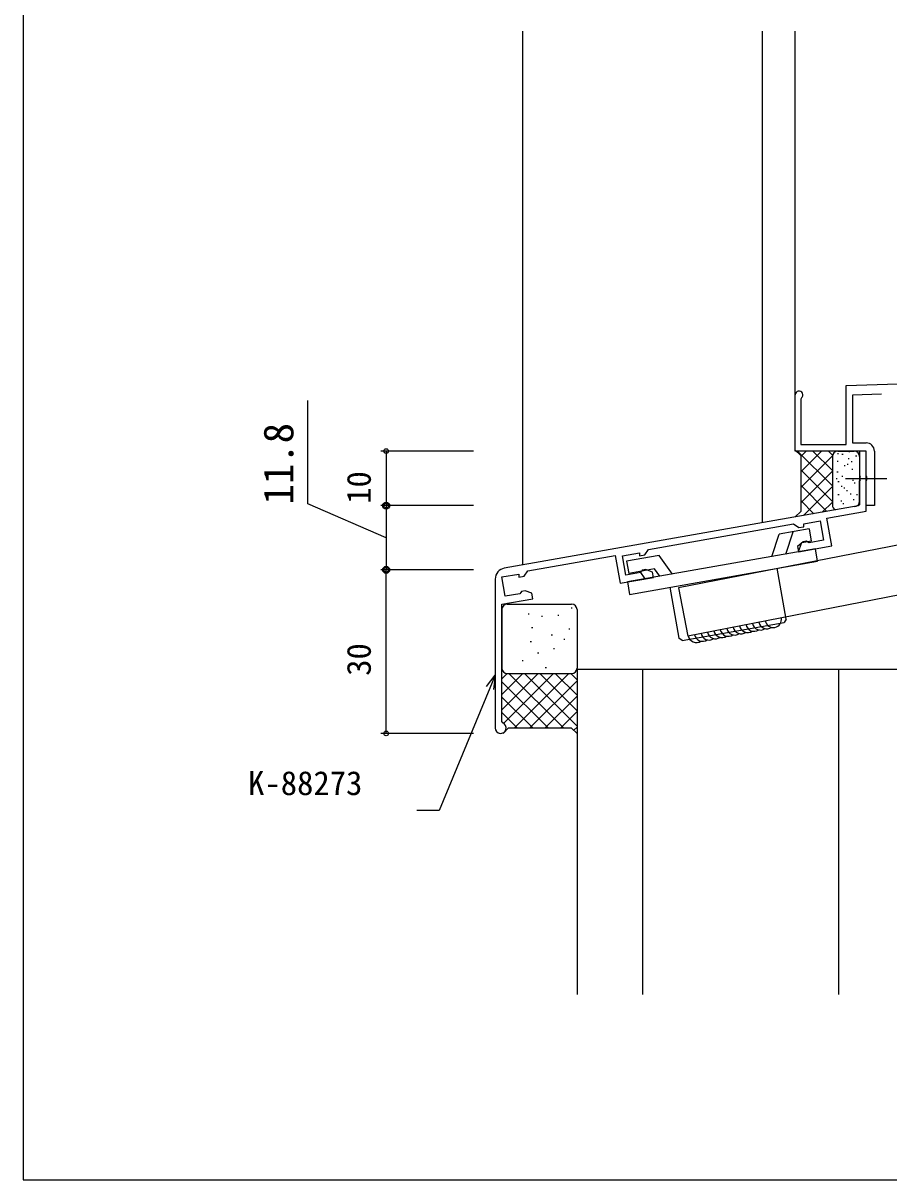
# Model space of a CAD drawing. Units: millimetres on the paper. Extents: x -437 to 438, y -233 to 230.
# Drawn here: x -436.9 to -278.2, y -233 to -20.9 of the extents above; entities that cross this region are included whole.
import ezdxf
from ezdxf.enums import TextEntityAlignment as Align

# ---------------------------------------------------------------- set-up
doc = ezdxf.new("R2010")
doc.units = ezdxf.units.MM
for name, color, linetype in [('0-2_YKK_11', 7, 'Continuous'), ('0-3_YKK_11E', 7, 'Continuous'), ('0-4_YKK_12', 2, 'Continuous'), ('0-5_YKK_13', 4, 'Continuous'), ('0-6_YKK_D', 6, 'Continuous'), ('0-7_YKK_ZWAK', 7, 'Continuous'), ('0-8_YSS_K', 3, 'Continuous')]:
    doc.layers.add(name, color=color, linetype=linetype)
doc.styles.add('ＭＳ ゴシック', font='')
doc.styles.get('ＭＳ ゴシック').set_extended_font_data('MS Gothic')

msp = doc.modelspace()

# ---------------------------------------------------------------- linework, layer by layer
at = {"layer": '0-2_YKK_11'}
for p, q in [((-283.542, -103.909), (-283.422, -104.092)), ((-283.422, -104.642), (-283.542, -104.825)), ((-283.542, -109.115), (-283.542, -104.825)), ((-283.422, -104.642), (-283.422, -104.092)), ((-283.79, -109.411), (-348.689, -120.854)), ((-283.542, -109.115), (-283.79, -109.411)), ((-350.342, -122.824), (-350.342, -150.146)), ((-345.512, -125.117), (-345.677, -125.324)), ((-345.677, -125.324), (-345.842, -125.531))]:
    msp.add_line(p, q, dxfattribs=at)
for points in [[(-293.257, -115.903), (-293.921, -116.02), (-294.917, -116.856), (-294.743, -117.841), (-288.637, -116.764), (-289.54, -111.643), (-282.342, -110.374), (-282.342, -99.367), (-283.542, -99.367), (-283.542, -103.909)], [(-323.722, -121.631), (-326.384, -122.1), (-327.009, -118.555), (-323.922, -118.01), (-323.922, -118.569), (-322.925, -118.393), (-322.236, -117.408), (-295.646, -112.72), (-294.661, -113.409), (-293.778, -113.254), (-293.778, -112.695), (-290.768, -112.164), (-290.143, -115.71), (-292.805, -116.179)], [(-292.805, -116.179), (-293.031, -116.041), (-293.257, -115.903)], [(-345.842, -125.531), (-348.504, -126), (-349.129, -122.455), (-346.042, -121.911), (-346.042, -122.469), (-345.045, -122.293), (-344.356, -121.309), (-328.342, -118.485), (-327.439, -123.606), (-321.333, -122.529), (-321.507, -121.545), (-322.728, -121.1), (-323.392, -121.217)], [(-323.392, -121.217), (-323.557, -121.424), (-323.722, -121.631)], [(-348.957, -149.223), (-349.142, -148.946), (-349.142, -127.433), (-343.453, -126.43), (-343.626, -125.445), (-344.848, -125), (-345.512, -125.117)]]:
    msp.add_lwpolyline(points, dxfattribs=at)
for centre, radius, start, end in [((-348.342, -122.824), 2, 99.99999, 180.00002), ((-349.342, -150.146), 1, 180.00002, 67.38012)]:
    msp.add_arc(centre, radius, start, end, dxfattribs=at)
at = {"layer": '0-3_YKK_11E'}
for points in [[(-294.222, -89.627), (-294.342, -89.867), (-294.342, -98.167), (-286.042, -98.167), (-286.042, -87.367), (-276.542, -87.035), (-276.542, -78.067)], [(-280.842, -99.367), (-280.842, -109.367), (-282.342, -109.367), (-282.342, -104.825), (-282.222, -104.642), (-282.222, -104.092), (-282.342, -103.909), (-282.342, -99.367), (-295.342, -99.367), (-295.342, -89.067)], [(-279.53, -88.941), (-284.842, -89.126), (-284.842, -97.867), (-282.342, -97.867)]]:
    msp.add_lwpolyline(points, dxfattribs=at)
for centre, radius, start, end in [((-294.642, -89.067), 0.7, 306.86989, 180), ((-282.342, -99.367), 1.5, 0.00001, 89.99999)]:
    msp.add_arc(centre, radius, start, end, dxfattribs=at)
at = {"layer": '0-4_YKK_12'}
for p, q in [((-345.342, -22.399), (-345.342, -120.264)), ((-301.342, -112.506), (-301.342, -22.399)), ((-295.342, -92.067), (-295.342, -22.399))]:
    msp.add_line(p, q, dxfattribs=at)
at = {"layer": '0-5_YKK_13'}
for p, q in [((-286.157, -104.367), (-278.527, -104.367)), ((-292.799, -113.639), (-298.306, -114.61)), ((-297.043, -118.246), (-295.712, -114.153)), ((-292.799, -113.639), (-292.4, -115.905)), ((-299.637, -118.704), (-298.306, -114.61)), ((-294.743, -117.841), (-294.218, -116.225)), ((-292.4, -115.905), (-294.069, -116.199)), ((-320.283, -118.486), (-326.283, -119.544)), ((-317.878, -121.92), (-320.283, -118.486)), ((-326.283, -119.544), (-325.883, -121.809)), ((-296.984, -130.218), (-298.634, -120.862)), ((-321.127, -120.97), (-325.883, -121.809)), ((-322.837, -122.795), (-323.786, -121.439)), ((-320.178, -122.326), (-321.127, -120.97)), ((-318.33, -124.335), (-316.68, -133.691)), ((-316.101, -134.097), (-297.39, -130.797)), ((-296.984, -130.218), (-297.39, -130.797)), ((-316.101, -134.097), (-316.68, -133.691))]:
    msp.add_line(p, q, dxfattribs=at)
msp.add_lwpolyline([(-326.115, -123.373), (-325.716, -125.638), (-291.248, -119.56), (-291.647, -117.295)], close=True, dxfattribs=at)
at = {"layer": '0-6_YKK_D'}
for p, q in [((-354.342, -99.367), (-371.342, -99.367)), ((-370.342, -99.367), (-370.342, -109.367)), ((-354.342, -109.367), (-371.342, -109.367)), ((-370.342, -109.367), (-370.342, -121.146)), ((-354.342, -121.146), (-371.342, -121.146)), ((-370.342, -151.146), (-370.342, -121.146)), ((-354.342, -151.146), (-371.342, -151.146))]:
    msp.add_line(p, q, dxfattribs=at)
for points in [[(-370.342, -115.256), (-384.707, -109.017), (-384.707, -90.1)], [(-350.342, -140.461), (-351.32, -142.816), (-360.649, -165.266), (-364.699, -165.266)], [(-351.951, -142.553), (-350.342, -140.461), (-350.689, -143.078)]]:
    msp.add_lwpolyline(points, dxfattribs=at)
for centre, radius in [((-370.342, -99.367), 0.425), ((-370.342, -109.367), 0.637), ((-370.342, -109.367), 0.425), ((-370.342, -121.146), 0.637), ((-370.342, -121.146), 0.425), ((-370.342, -151.146), 0.425)]:
    msp.add_circle(centre, radius, dxfattribs=at)
at = {"layer": '0-7_YKK_ZWAK'}
msp.add_line((-436.9, 195.5), (-436.9, -233), dxfattribs=at)
msp.add_lwpolyline([(-436.9, -233), (438.1, -233), (438.1, 195.5)], dxfattribs=at)
at = {"layer": '0-8_YSS_K'}
for p, q in [((-295.341, -99.191), (-294.341, -100.191)), ((-294.932, -99.367), (-288.542, -105.757)), ((-294.341, -100.368), (-293.34, -99.367)), ((-294.341, -103.196), (-290.512, -99.367)), ((-292.103, -99.367), (-288.542, -102.929)), ((-289.275, -99.367), (-288.542, -100.1)), ((-287.542, -99.367), (-284.542, -99.367)), ((-285.548, -99.424), (-285.348, -99.424)), ((-294.341, -100.191), (-294.341, -110.448)), ((-294.341, -106.025), (-288.542, -100.225)), ((-288.542, -100.367), (-288.542, -109.249)), ((-287.652, -101.221), (-287.452, -101.221)), ((-287.608, -99.818), (-287.408, -99.818)), ((-286.819, -99.95), (-286.619, -99.95)), ((-286.776, -99.906), (-286.576, -99.906)), ((-285.855, -101.79), (-285.655, -101.79)), ((-285.636, -100.739), (-285.436, -100.739)), ((-285.11, -101.308), (-284.91, -101.308)), ((-284.321, -100.213), (-284.121, -100.213)), ((-284.277, -100.213), (-284.077, -100.213)), ((-283.542, -100.367), (-283.542, -109.249)), ((-294.341, -102.786), (-288.542, -108.586)), ((-294.341, -108.853), (-288.542, -103.054)), ((-287.696, -103.193), (-287.496, -103.193)), ((-286.381, -102.01), (-286.181, -102.01)), ((-284.979, -102.711), (-284.779, -102.711)), ((-294.341, -105.614), (-289.532, -110.423)), ((-293.843, -111.183), (-288.542, -105.882)), ((-287.871, -104.376), (-287.671, -104.376)), ((-287.521, -104.946), (-287.321, -104.946)), ((-286.951, -105.779), (-286.751, -105.779)), ((-286.819, -103.982), (-286.619, -103.982)), ((-285.68, -104.376), (-285.48, -104.376)), ((-284.847, -104.683), (-284.647, -104.683)), ((-284.54, -105.165), (-284.34, -105.165)), ((-287.521, -107.356), (-287.321, -107.356)), ((-286.469, -106.085), (-286.269, -106.085)), ((-285.943, -106.611), (-285.743, -106.611)), ((-285.285, -107.225), (-285.085, -107.225)), ((-284.146, -107.313), (-283.946, -107.313)), ((-234.027, -108.33), (-316.778, -124.448)), ((-294.341, -108.443), (-291.937, -110.847)), ((-290.409, -110.578), (-288.542, -108.711)), ((-286.995, -108.496), (-286.795, -108.496)), ((-286.644, -108.978), (-286.444, -108.978)), ((-284.759, -108.277), (-284.559, -108.277)), ((-294.341, -110.448), (-295.341, -111.448)), ((-316.778, -124.448), (-315.061, -133.282)), ((-349.142, -128.433), (-349.142, -139.144)), ((-348.142, -127.433), (-336.342, -127.433)), ((-344.314, -129.198), (-344.114, -129.198)), ((-336.455, -128.098), (-336.255, -128.098)), ((-335.342, -128.433), (-335.342, -139.144)), ((-341.878, -129.669), (-341.678, -129.669)), ((-338.892, -129.434), (-338.692, -129.434)), ((-343.685, -131.713), (-343.485, -131.713)), ((-340.07, -133.049), (-339.87, -133.049)), ((-336.848, -131.948), (-336.648, -131.948)), ((-343.921, -134.306), (-343.721, -134.306)), ((-339.677, -135.563), (-339.477, -135.563)), ((-337.791, -133.834), (-337.591, -133.834)), ((-345.414, -137.764), (-345.214, -137.764)), ((-342.585, -136.349), (-342.385, -136.349)), ((-341.171, -139.021), (-340.971, -139.021)), ((-335.342, -139.367), (-335.342, -199)), ((-335.342, -139.367), (-275.342, -139.367)), ((-323.342, -139.367), (-323.342, -199)), ((-287.342, -199), (-287.342, -139.367)), ((-349.141, -146.801), (-342.484, -140.144)), ((-349.141, -141.144), (-348.141, -140.144)), ((-349.141, -143.973), (-345.312, -140.144)), ((-349.141, -141.659), (-340.656, -150.144)), ((-348.81, -149.299), (-339.655, -140.144)), ((-348.142, -140.144), (-336.342, -140.144)), ((-347.828, -140.144), (-337.828, -150.144)), ((-346.827, -150.144), (-336.827, -140.144)), ((-344.999, -140.144), (-335.342, -149.801)), ((-343.999, -150.144), (-335.342, -141.487)), ((-342.171, -140.144), (-335.342, -146.973)), ((-339.342, -140.144), (-335.342, -144.144)), ((-336.514, -140.144), (-335.342, -141.316)), ((-349.141, -144.487), (-343.484, -150.144)), ((-341.17, -150.144), (-335.342, -144.316)), ((-349.141, -147.316), (-346.313, -150.144)), ((-338.342, -150.144), (-335.342, -147.144)), ((-347.925, -150.144), (-348.925, -151.144)), ((-347.925, -150.144), (-336.344, -150.144)), ((-336.342, -150.146), (-335.342, -151.146)), ((-335.928, -150.559), (-335.342, -149.972))]:
    msp.add_line(p, q, dxfattribs=at)
msp.add_lwpolyline([(-234.027, -108.33), (-232.31, -117.165), (-315.061, -133.282)], dxfattribs=at)
for centre, radius, start, end in [((-287.542, -100.367), 1, 90, 180), ((-284.542, -100.367), 1, 0, 90), ((-287.542, -109.249), 1, 180, 244.20942), ((-284.542, -108.549), 1, 270, 0), ((-348.142, -128.433), 1, 90, 180), ((-336.342, -128.433), 1, 0, 90), ((-304.08, -131.143), 1.5, 191.02156, 304.59974), ((-302.902, -130.914), 1.5, 191.02156, 304.59974), ((-301.724, -130.685), 1.5, 191.02156, 304.59974), ((-300.546, -130.455), 1.5, 191.02156, 304.59974), ((-299.368, -130.226), 1.5, 191.02156, 11.02156), ((-313.502, -132.979), 1.5, 191.02156, 304.59974), ((-312.325, -132.749), 1.5, 191.02156, 304.59974), ((-311.147, -132.52), 1.5, 191.02156, 304.59974), ((-309.969, -132.291), 1.5, 191.02156, 304.59974), ((-308.791, -132.061), 1.5, 191.02156, 304.59974), ((-307.613, -131.832), 1.5, 191.02156, 304.59974), ((-306.435, -131.602), 1.5, 191.02156, 304.59974), ((-305.257, -131.373), 1.5, 191.02156, 304.59974), ((-348.142, -139.144), 1, 180, 270), ((-336.342, -139.144), 1, 270, 0)]:
    msp.add_arc(centre, radius, start, end, dxfattribs=at)

# ---------------------------------------------------------------- texts
at = {"layer": '0-6_YKK_D', "style": 'ＭＳ ゴシック'}
for s, height, p in [('11.8', 5.499, (-385.707, -109.168)), ('10', 4.399, (-371.842, -109.037)), ('30', 4.399, (-371.842, -140.577))]:
    msp.add_text(s, height=height, rotation=90, dxfattribs=at).set_placement(p, align=Align.BOTTOM_LEFT)
msp.add_text('K-88273', height=4.399, dxfattribs=at).set_placement((-395.654, -163.766), align=Align.BOTTOM_LEFT)

doc.saveas('drawing.dxf')
